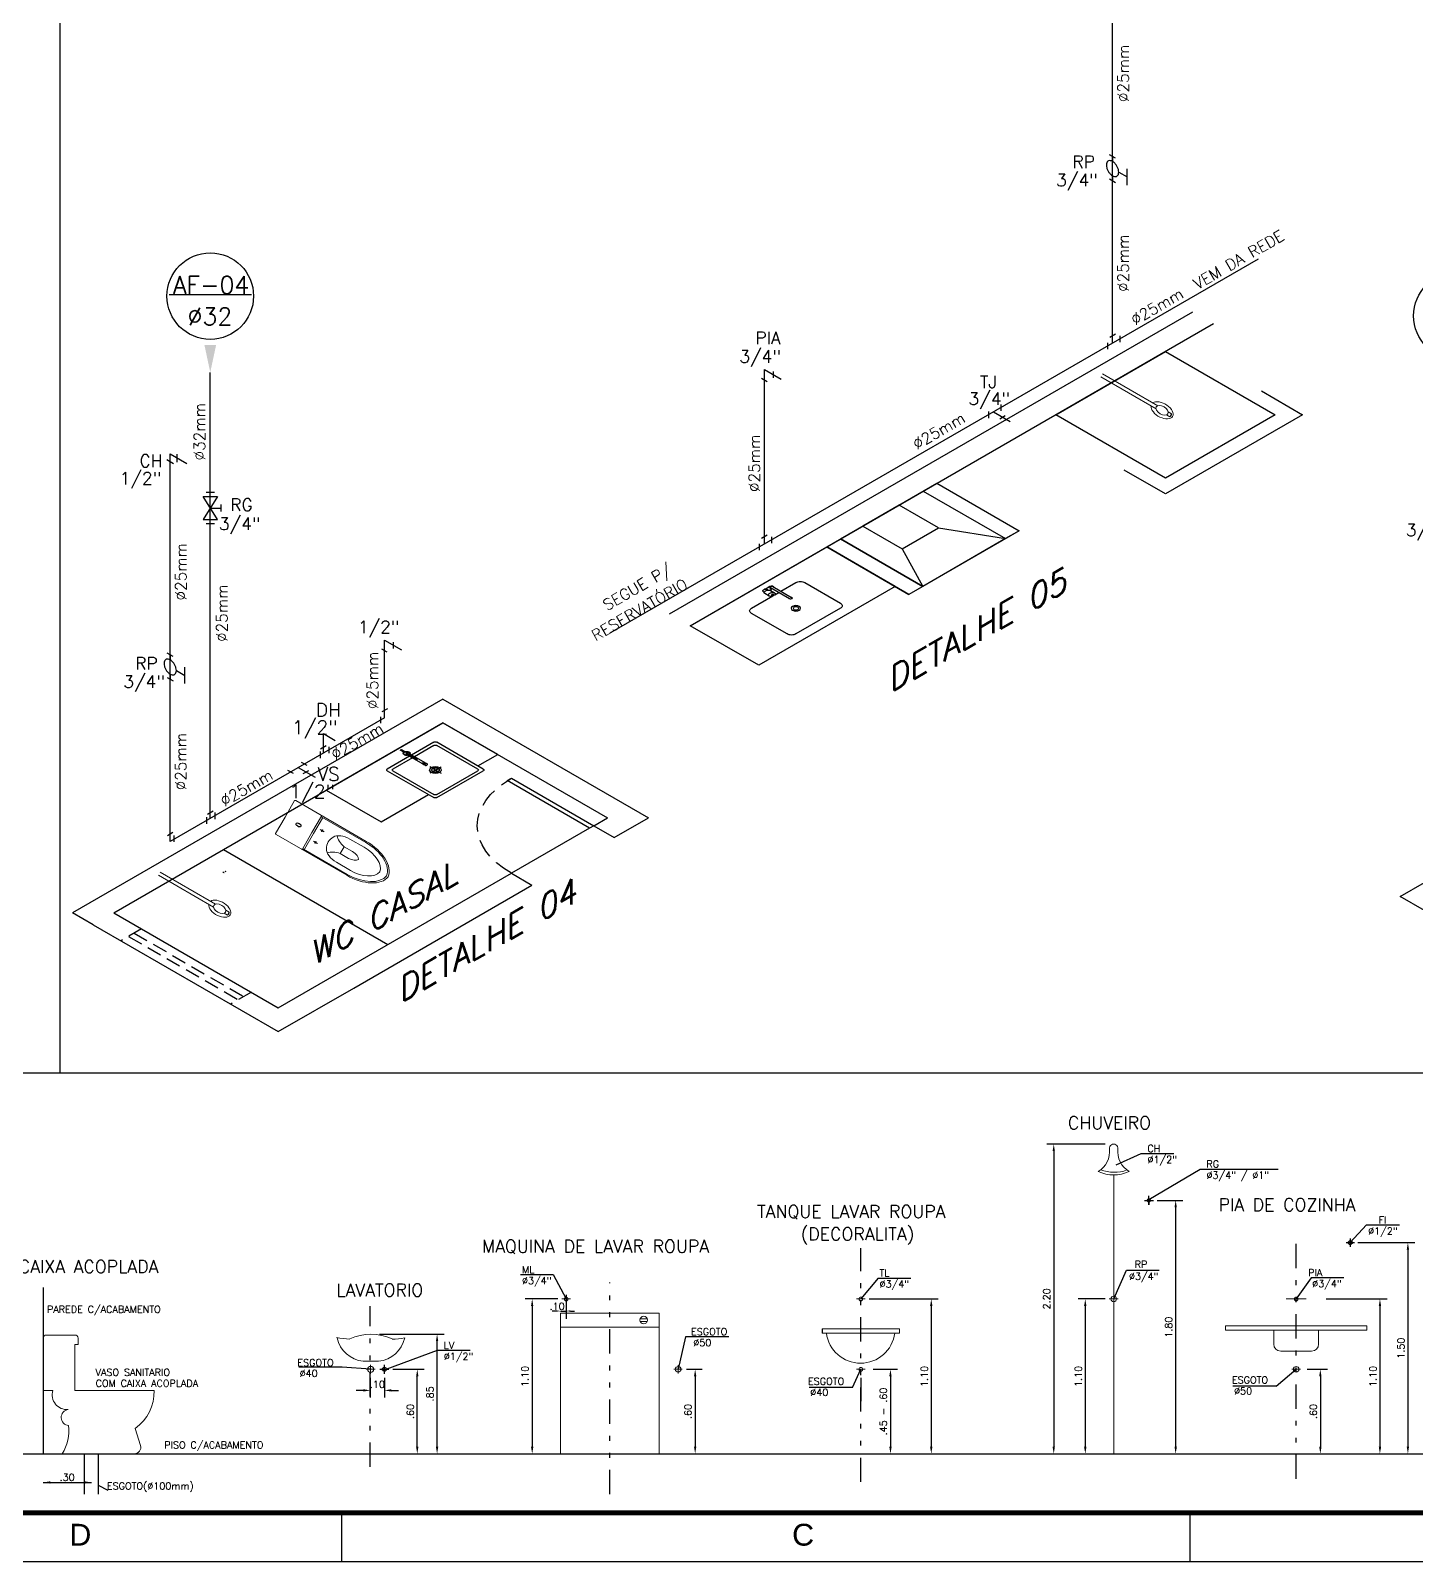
# Model space of a CAD drawing. Header units: millimetres. Extents: x 3923 to 4007, y 744 to 863.
# Drawn here: x 3947.21 to 3975.78, y 743.99 to 775.57 of the extents above; entities that cross this region are included whole.
import ezdxf
from ezdxf.enums import TextEntityAlignment as Align

# ---------------------------------------------------------------- set-up
doc = ezdxf.new("R2010")
doc.units = ezdxf.units.MM
for name, pattern in [('DASHED', [0.75, 0.5, -0.25]), ('DIVIDE', [1.25, 0.5, -0.25, 0, -0.25, 0, -0.25]), ('HIDDEN2', [0.1875, 0.125, -0.0625])]:
    doc.linetypes.add(name, pattern=pattern)
for name, color, linetype in [('-HIDRO', 8, 'Continuous'), ('A-PEN-R', 1, 'Continuous'), ('A-PEN-Y', 2, 'Continuous'), ('AF', 5, 'Continuous'), ('CERC02', 3, 'Continuous'), ('CONEXAO_AG_FRIA', 2, 'Continuous'), ('CONEXÃO_HIDRÁULICA', 2, 'Continuous'), ('Diametro', 2, 'Continuous'), ('HIDRO 01', 4, 'Continuous'), ('LAYER8', 9, 'Continuous'), ('MOB', 251, 'Continuous'), ("PRANCHA - PROJETU'S", 7, 'Continuous'), ('Prumadas_L', 1, 'Continuous'), ('Prumadas_Q', 3, 'Continuous'), ('Prumadas_T', 2, 'Continuous'), ('TEXT', 2, 'Continuous'), ('TUBELPAREDE', 2, 'Continuous')]:
    doc.layers.add(name, color=color, linetype=linetype)
doc.layers.add('BLOCOS HIDRAULICA', color=4, linetype='Continuous', lineweight=9)
doc.layers.add('E-Lay-9', color=9, linetype='Continuous', lineweight=9)
doc.styles.add('ARIAL', font='arial.ttf', dxfattribs={"height": 2})
doc.styles.add('ROMANS', font='romans__.ttf', dxfattribs={"height": 0.1})

# ---------------------------------------------------------------- blocks, each defined once
blk = doc.blocks.new('ADFSGASDFG')
at = {"layer": "PRANCHA - PROJETU'S", "color": 1}
for p, q in [((307.178, 48.946), (307.178, 47.946)), ((307.178, 48.946), (307.178, 47.946)), ((276.578, 47.946), (360.678, 47.946))]:
    blk.add_line(p, q, dxfattribs=at)
at = {"layer": "PRANCHA - PROJETU'S", "color": 4, "const_width": 0.1}
blk.add_lwpolyline([(279.078, 106.346), (359.678, 106.346), (359.678, 48.946), (279.078, 48.946)], close=True, dxfattribs=at)
at = {"layer": "PRANCHA - PROJETU'S", "color": 50, "linetype": 'Continuous', "style": 'ARIAL'}
for s, p in [('D', (301.788, 48.496)), ('C', (316.698, 48.496)), ('C', (316.698, 48.496))]:
    blk.add_text(s, height=0.45, dxfattribs=at).set_placement(p, align=Align.MIDDLE)
blk = doc.blocks.new('vaso-s')
at = {"color": 8}
for start, end in [(0, 180), (180, 0)]:
    blk.add_arc((0.08, 0), 0.0143, start, end, dxfattribs=at)
at = {"layer": 'E-Lay-9', "color": 8}
for p, q in [((0, 0.17), (0, 0)), ((0.4256, 0.175), (0.005, 0.175)), ((0.16, 0.17), (0.16, 0.17)), ((0.16, 0.17), (0.16, 0)), ((0.4256, 0.165), (0.165, 0.165)), ((0.17, 0), (0.17, 0.16)), ((0.4306, 0.12), (0.3459, 0.12)), ((0.2134, 0.06), (0.1891, 0.06)), ((0.2013, 0.0479), (0.2013, 0.0722)), ((0.3406, 0.035), (0.3406, 0)), ((0.3906, 0.035), (0.3406, 0.035)), ((0, -0.17), (0, 0)), ((0.16, -0.17), (0.16, 0)), ((0.17, 0), (0.17, -0.1601)), ((0.2134, -0.06), (0.1891, -0.06)), ((0.2013, -0.0479), (0.2013, -0.0722)), ((0.3406, -0.035), (0.3406, 0)), ((0.3906, -0.035), (0.3406, -0.035)), ((0.4306, -0.12), (0.3459, -0.12)), ((0.4256, -0.175), (0.005, -0.175)), ((0.16, -0.17), (0.16, -0.17)), ((0.4256, -0.165), (0.165, -0.165))]:
    blk.add_line(p, q, dxfattribs=at)
for centre in [(0.2013, 0.06), (0.2013, -0.06)]:
    blk.add_circle(centre, 0.005, dxfattribs=at)
for centre, radius, start, end in [((0.005, 0.17), 0.005, 90, 180), ((0.155, 0.17), 0.005, 0, 90), ((0.165, 0.17), 0.00495, 180, 270), ((0.165, 0.16), 0.00495, 0, 90), ((0.4256, -0.015), 0.19, 4.52806, 90), ((0.4256, -0.015), 0.18, 4.78019, 90), ((0.3459, 0.0375), 0.0825, 90, 163.03545), ((0.3754, 0.1358), 0.1066, 206.93947, 250.96472), ((0.4306, -0.015), 0.135, 6.37937, 90), ((0.518, -0.015), 0.2624, 163.03545, 176.7233), ((0.3906, -0.015), 0.05, 17.4576, 90), ((0.518, 0.015), 0.2624, 183.2767, 196.96455), ((0.3459, -0.0375), 0.0825, 196.96455, 270), ((0.3754, -0.1358), 0.1066, 109.03528, 153.06053), ((0.3906, 0.015), 0.05, 270, 342.5424), ((0.4256, 0.015), 0.19, 270, 355.47194), ((0.4256, 0.015), 0.18, 270, 355.21981), ((0.4306, 0.015), 0.135, 270, 353.62063), ((0.005, -0.17), 0.005, 180, 270), ((0.155, -0.17), 0.005, 270, 0), ((0.165, -0.17), 0.00495, 90, 180), ((0.165, -0.1601), 0.00495, 270, 0)]:
    blk.add_arc(centre, radius, start, end, dxfattribs=at)
blk = doc.blocks.new('Chuveiro')
at = {"layer": 'E-Lay-9', "color": 8}
for p, q in [((-0.0311, 0.0156), (-0.3604, 0.0156)), ((0.0509, 0.0156), (0.0311, 0.0156)), ((0.0509, 0.0156), (0.0509, -0.0156)), ((-0.0311, -0.0156), (-0.3604, -0.0156)), ((0.0509, -0.0156), (0.0311, -0.0156))]:
    blk.add_line(p, q, dxfattribs=at)
blk.add_circle((0, 0), 0.0348, dxfattribs=at)
for centre, radius, start, end in [((0, 0), 0.0624, 194.4775, 165.5225), ((0.0093, 0), 0.0444, 339.42663, 20.57337)]:
    blk.add_arc(centre, radius, start, end, dxfattribs=at)
blk = doc.blocks.new('iso_wc01')
at = {"layer": '-HIDRO', "ltscale": 0.5}
for p, q in [((-0.379, 1.4891), (-1.4396, 0.4285)), ((-0.379, 1.4891), (1.5302, -0.4201)), ((-0.379, 1.277), (-1.2275, 0.4285)), ((1.3181, -0.4201), (-0.379, 1.277)), ((-1.2629, 0.2517), (-1.4396, 0.4285)), ((-1.1568, 0.3578), (-1.2275, 0.4285)), ((-1.1568, 0.3578), (-1.2629, 0.2517)), ((0.7524, 0.1456), (-0.0961, -0.7029)), ((-0.7325, -0.0665), (-0.8386, -0.1726)), ((0.4695, -1.2686), (-0.7325, -0.0665)), ((0.0806, -1.0918), (-0.8386, -0.1726)), ((1.3181, -0.4201), (0.4695, -1.2686)), ((1.4241, -0.5261), (1.5302, -0.4201)), ((1.4241, -0.5261), (0.4695, -1.4807)), ((0.4695, -1.4807), (0.0806, -1.0918))]:
    blk.add_line(p, q, dxfattribs=at)
at = {"layer": '-HIDRO'}
for p, q in [((-0.1827, 1.0193), (-0.165, 1.037)), ((-0.177, 1.0137), (-0.1593, 1.0314)), ((-0.165, 1.037), (-0.1593, 1.0314)), ((-0.288, 0.9189), (-0.2067, 1.0001)), ((-0.2775, 0.9084), (-0.1963, 0.9896)), ((-0.1944, 1.0076), (-0.2481, 0.9539)), ((-0.2481, 0.9539), (-0.2425, 0.9482)), ((-0.1887, 1.002), (-0.2425, 0.9482)), ((-0.3408, 0.8556), (-0.3697, 0.8846)), ((-0.3408, 0.8556), (-0.3118, 0.8846)), ((-0.3002, 0.9066), (-0.2939, 0.913)), ((-0.2924, 0.9157), (-0.2943, 0.9139)), ((-0.2898, 0.917), (-0.292, 0.9148)), ((-0.2884, 0.9198), (-0.2902, 0.9179)), ((-0.2897, 0.8962), (-0.2834, 0.9025)), ((-0.2807, 0.9039), (-0.2825, 0.9021)), ((-0.2794, 0.9065), (-0.2815, 0.9044)), ((-0.2766, 0.908), (-0.2785, 0.9061)), ((-0.3408, 0.8556), (-0.3697, 0.8266)), ((-0.3408, 0.8556), (-0.3118, 0.8266))]:
    blk.add_line(p, q, dxfattribs=at)
at = {"layer": '-HIDRO', "ltscale": 0.05}
blk.add_line((-1.1356, 0.3366), (-0.7325, -0.0665), dxfattribs=at)
at = {"layer": '-HIDRO', "linetype": 'DASHED', "ltscale": 0.2}
for p, q in [((1.2133, -0.6026), (0.6476, -1.1683)), ((1.2416, -0.6309), (0.6759, -1.1966)), ((1.1744, -0.5637), (1.2805, -0.6698)), ((0.6087, -1.1294), (0.7148, -1.2355))]:
    blk.add_line(p, q, dxfattribs=at)
at = {"layer": '-HIDRO'}
blk.add_lwpolyline([(-0.5593, 0.8916), (-0.6618, 0.9942), (-0.379, 1.277), (0.2221, 0.676), (-0.0608, 0.3931), (-0.3047, 0.6371)], dxfattribs=at)
for points in [[(-0.2076, 0.9783), (-0.0926, 0.8633, -0.414214), (-0.0926, 0.8492), (-0.333, 0.6088, -0.414214), (-0.3472, 0.6088), (-0.5876, 0.8492, -0.414214), (-0.5876, 0.8633), (-0.3472, 1.1038, -0.414214), (-0.333, 1.1038), (-0.218, 0.9888)], [(-0.2217, 0.9642), (-0.1209, 0.8633, -0.414214), (-0.1209, 0.8492), (-0.333, 0.6371, -0.414214), (-0.3472, 0.6371), (-0.5593, 0.8492, -0.414214), (-0.5593, 0.8633), (-0.3472, 1.0755, -0.414214), (-0.333, 1.0755), (-0.2322, 0.9746)]]:
    blk.add_lwpolyline(points, format="xyb", dxfattribs=at)
at = {"layer": '-HIDRO', "ltscale": 0.05}
blk.add_lwpolyline([(-1.1568, 0.3578), (-1.1356, 0.3366), (-0.7113, 0.7608), (-0.7325, 0.782)], close=True, dxfattribs=at)
at = {"layer": '-HIDRO'}
for centre, radius, start, end in [((-0.1923, 1.0041), 0.018, 57.83959, 200.74422), ((-0.1923, 1.0041), 0.015, 240.46601, 209.53399), ((-0.1923, 1.0041), 0.018, 249.25578, 32.16041), ((-0.1945, 1.0018), 0.00582, 1.53885, 88.46115), ((-0.3408, 0.8556), 0.03, 45, 225), ((-0.3408, 0.8556), 0.03, 225, 45), ((-0.3408, 0.8556), 0.02, 45, 225), ((-0.3408, 0.8556), 0.02, 225, 45)]:
    blk.add_arc(centre, radius, start, end, dxfattribs=at)
at = {"layer": '-HIDRO', "linetype": 'HIDDEN2'}
blk.add_arc((-1.1568, 0.3578), 0.6, 315, 45, dxfattribs=at)
at = {"layer": '-HIDRO', "extrusion": (0, 0, -1)}
for centre in [(-0.295, 0.9014), (-0.2736, 0.9228)]:
    blk.add_ellipse(centre, major_axis=(-0.00523, 0.00523), ratio=0.331547, start_param=3.141593, end_param=6.283185, dxfattribs=at)
at = {"layer": '-HIDRO'}
for centre, start_param, end_param in [((-0.2884, 0.908), 3.141593, 6.283185), ((-0.2865, 0.9098), 2.66571, 6.759068), ((-0.2844, 0.912), 3.141593, 6.283185), ((-0.2825, 0.9139), 2.66571, 6.759068)]:
    blk.add_ellipse(centre, major_axis=(0.00588, -0.00588), ratio=0.08357, start_param=start_param, end_param=end_param, dxfattribs=at)
at = {"layer": 'HIDRO 01', "color": 4}
for p, q in [((0.7535, -0.057), (0.7509, -0.0596)), ((0.7561, -0.0544), (0.7535, -0.057))]:
    blk.add_line(p, q, dxfattribs=at)
at = {"layer": 'HIDRO 01', "color": 4, "extrusion": (0, 0, -1)}
for centre, radius, start, end in [((-0.7418, -0.0455), 0.00495, 225.02599, 314.97398), ((-0.75, -0.0587), 0.00124, 225, 314.99997)]:
    blk.add_arc(centre, radius, start, end, dxfattribs=at)
at = {"layer": 'HIDRO 01', "color": 4}
blk.add_arc((0.7552, -0.0535), 0.00124, 315, 45.00105, dxfattribs=at)
at = {"layer": '-HIDRO', "rotation": 225}
blk.add_blockref('vaso-s', (0.4349, 0.4349), dxfattribs=at)
at = {"layer": '-HIDRO', "xscale": -1, "rotation": 45}
blk.add_blockref('Chuveiro', (0.7717, -0.3834), dxfattribs=at)
blk = doc.blocks.new('*U883', base_point=(2541.5, 283.9))
for p, q in [((2535.4, 277.1), (2535.4, 283.8)), ((2538.6, 275.6), (2544.4, 278.9))]:
    blk.add_line(p, q)
blk = doc.blocks.new('ADH_CXI_RG_A')
for p, q in [((0.0195, 0.0667), (-0.0195, 0.0892)), ((0, 0.078), (0, 0.046)), ((-0.0195, -0.0667), (0.0195, -0.0892)), ((0, -0.046), (0, -0.078)), ((0.0398, -0.023), (0.0937, -0.0541)), ((0.0937, -0.1066), (0.0937, -0.0016))]:
    blk.add_line(p, q)
blk.add_lwpolyline([(0.0398, -0.023, 0.064782), (0.0374, -0.0059, 0.052885), (0.0305, 0.0119, 0.05077), (0.0199, 0.0283, 0.057376), (0.0069, 0.0413, 0.075912), (-0.0069, 0.0493, 0.111921), (-0.0199, 0.0513, 0.1493), (-0.0305, 0.0472, 0.133827), (-0.0374, 0.0373, 0.091621), (-0.0398, 0.023, 0.064782), (-0.0374, 0.0059, 0.052885), (-0.0305, -0.0119, 0.05077), (-0.0199, -0.0283, 0.057376), (-0.0069, -0.0413, 0.075912), (0.0069, -0.0493, 0.111921), (0.0199, -0.0513, 0.1493), (0.0305, -0.0472, 0.133827), (0.0374, -0.0373, 0.091621), (0.0398, -0.023)], format="xyb", close=True)
blk = doc.blocks.new('*U882', base_point=(2541.5, 289.3))
for p, q in [((2535.8, 298.7), (2547.3, 280)), ((2535.8, 280), (2547.3, 298.7)), ((2547.3, 298.7), (2535.8, 298.7)), ((2538.2, 302), (2544.9, 302)), ((2541.5, 289.3), (2532.6, 289.3)), ((2547.3, 280), (2535.8, 280)), ((2538.2, 276.7), (2544.9, 276.7))]:
    blk.add_line(p, q)
at = {"linetype": 'Continuous'}
blk.add_line((2532.6, 286.6), (2532.6, 292.1), dxfattribs=at)
blk = doc.blocks.new('iso_deck')
at = {"layer": '-HIDRO', "linetype": 'Continuous'}
for p, q in [((0.8953, -0.3296), (0.471, -0.7539, 1.0196)), ((0.966, -0.4003), (0.5418, -0.8246, 1.0196)), ((0.471, -0.7539, -14.7285), (0.5418, -0.8246, -15.0053)), ((0.8879, -0.7274, -15.484), (0.5418, -0.8246, 1.0196)), ((0.5418, -0.8246, 1.0196), (0.9689, -1.2517, 1.0196)), ((1.3932, -0.8275), (0.9689, -1.2517, 1.0196)), ((1.0751, -0.9146, -15.484), (0.9689, -1.2517, 1.0196)), ((1.4639, -0.8982), (1.0396, -1.3224, 1.0196)), ((0.9689, -1.2517, -16.9427), (1.0396, -1.3224, 1.0196))]:
    blk.add_line(p, q, dxfattribs=at)
at = {"layer": '-HIDRO'}
for p, q in [((1.1102, -1.2518), (1.4639, -0.8982, 17.2195)), ((1.7452, -1.2725), (1.7572, -1.2845))]:
    blk.add_line(p, q, dxfattribs=at)
at = {"layer": '-HIDRO', "ltscale": 0.5}
blk.add_lwpolyline([(0.2828, 0.2828), (-0.2828, 0.8485), (-0.8485, 0.2828), (-0.2828, -0.2828)], close=True, dxfattribs=at)
blk.add_lwpolyline([(-0.7778, 0.495), (-0.9899, 0.2828), (-0.2828, -0.4243), (-0.0707, -0.2121)], dxfattribs=at)
at = {"layer": '-HIDRO', "elevation": 1.0196}
for points in [[(0.471, -0.7539), (1.0396, -1.3224), (1.4639, -0.8982), (0.8953, -0.3296)], [(0.5418, -0.8246), (0.9689, -1.2517), (1.3932, -0.8275), (0.966, -0.4003)]]:
    blk.add_lwpolyline(points, close=True, dxfattribs=at)
at = {"layer": '-HIDRO', "linetype": 'Continuous', "elevation": -15.484}
blk.add_lwpolyline([(1.0905, -0.5248), (1.2777, -0.712), (1.0751, -0.9146), (0.8879, -0.7274)], close=True, dxfattribs=at)
at = {"layer": '-HIDRO'}
blk.add_lwpolyline([(1.1102, -1.2518), (1.8145, -1.956), (2.1681, -1.6024), (1.4639, -0.8982)], dxfattribs=at)
for points in [[(1.6999, -1.2949), (1.6226, -1.2176, 0.414214), (1.5768, -1.2176), (1.3935, -1.4009, 0.414214), (1.3935, -1.4467), (1.6226, -1.6758, 0.414214), (1.6684, -1.6758), (1.8517, -1.4925, 0.414214), (1.8517, -1.4467), (1.7414, -1.3364)], [(1.7856, -1.3037), (1.7896, -1.2997, 0.546464), (1.7845, -1.2764, -0.10784), (1.7816, -1.2745), (1.7567, -1.2496)], [(1.7314, -1.3264), (1.7114, -1.3064, 0.414214)], [(1.7611, -1.3368), (1.7827, -1.3153, 0.133256), (1.7853, -1.3106, 0.106756), (1.7856, -1.3039, 0.082828), (1.7833, -1.2973, 0.071352), (1.7785, -1.2908, 0.071352), (1.772, -1.286, 0.082828), (1.7654, -1.2837, 0.106756), (1.7587, -1.2839, 0.133256), (1.754, -1.2866), (1.7325, -1.3082)], [(1.7845, -1.2764, 0.293273), (1.7696, -1.2797), (1.7655, -1.2837)]]:
    blk.add_lwpolyline(points, format="xyb", dxfattribs=at)
for points in [[(1.7423, -1.2525), (1.645, -1.3498, 1), (1.6564, -1.3613), (1.7538, -1.2639, 1)], [(1.7325, -1.3082, 0.133256), (1.7298, -1.3128, 0.106756), (1.7295, -1.3195, 0.082828), (1.7318, -1.3261, 0.071352), (1.7367, -1.3326, 0.071352), (1.7432, -1.3375, 0.082828), (1.7498, -1.3398, 0.106756), (1.7564, -1.3395, 0.133256), (1.7611, -1.3368, 0.133256), (1.7638, -1.3321, 0.106756), (1.7641, -1.3254, 0.082828), (1.7618, -1.3188, 0.071352), (1.7569, -1.3123, 0.071352), (1.7504, -1.3075, 0.082828), (1.7438, -1.3052, 0.106756), (1.7372, -1.3055, 0.133256)], [(1.7468, -1.3311, 0.133256), (1.7476, -1.3297, 0.106756), (1.7477, -1.3277, 0.082828), (1.747, -1.3257, 0.071352), (1.7455, -1.3237, 0.071352), (1.7436, -1.3223, 0.082828), (1.7416, -1.3216, 0.106756), (1.7396, -1.3217, 0.133256), (1.7382, -1.3225, 0.133256), (1.7374, -1.3239, 0.106756), (1.7373, -1.3259, 0.082828), (1.738, -1.3279, 0.071352), (1.7395, -1.3298, 0.071352), (1.7414, -1.3313, 0.082828), (1.7434, -1.332, 0.106756), (1.7454, -1.3319, 0.133256)]]:
    blk.add_lwpolyline(points, format="xyb", close=True, dxfattribs=at)
for radius in [0.0243, 0.0142]:
    blk.add_circle((1.6226, -1.4467), radius, dxfattribs=at)
for centre, radius, start, end in [((1.7481, -1.2582), 0.0122, 266.81031, 183.18969), ((1.7796, -1.2897), 0.0284, 160.37693, 179.41531), ((1.6507, -1.3556), 0.0101, 98.1301, 351.8699)]:
    blk.add_arc(centre, radius, start, end, dxfattribs=at)
for p, q in [((2.2742, -1.4963), (-0.4251, 1.203)), ((2.1681, -1.6024), (-0.5312, 1.0969))]:
    blk.add_line(p, q)
at = {"layer": '-HIDRO', "xscale": -1, "rotation": 44.99999999999984}
blk.add_blockref('Chuveiro', (-0.2659, 0.3219), dxfattribs=at)
blk = doc.blocks.new('CUBA QUADRADA-flat-4-flat-1')
at = {"layer": 'MOB'}
blk.add_lwpolyline([(0, -0.2), (0.4, -0.2), (0.4, 0.2), (0, 0.2)], close=True, dxfattribs=at)
blk.add_lwpolyline([(0.1, -0.0255), (0.1, -0.175), (0.375, -0.175), (0.375, 0.175), (0.1, 0.175), (0.1, 0.0255)], dxfattribs=at)
for points in [[(0.155, -0.02), (0.055, -0.03, -1), (0.055, 0.03), (0.155, 0.02, -1)], [(0.155, -0.01), (0.055, -0.02, -1), (0.055, 0.02), (0.155, 0.01, -1)]]:
    blk.add_lwpolyline(points, format="xyb", close=True, dxfattribs=at)
for radius in [0.02, 0.0125]:
    blk.add_circle((0.2375, 0), radius, dxfattribs=at)
blk = doc.blocks.new('WC REVERSIVEL')
at = {"layer": '-HIDRO', "linetype": 'Continuous'}
for p, q in [((-0.7092, 1.6476), (-1.1335, 1.2234)), ((1.2707, -0.3323), (-0.7092, 1.6476)), ((-1.0274, 1.1173), (-0.7092, 1.4355)), ((1.0586, -0.3323), (-0.7092, 1.4355)), ((-1.0274, 1.1173), (-1.1335, 1.2234)), ((-1.6284, 0.7284), (-1.7696, 0.5867)), ((-1.5224, 0.6223), (-1.6284, 0.7284)), ((-1.6284, 0.4456), (-1.7696, 0.5867)), ((-1.5577, 0.587), (-1.5224, 0.6223)), ((-1.5577, 0.587), (-1.5224, 0.6223)), ((-1.5224, 0.5516), (-1.5577, 0.587)), ((-1.6284, 0.4456), (-1.5224, 0.5516)), ((-1.1335, -0.0494), (-1.0274, 0.0567)), ((-1.1335, -0.0494), (-1.0274, 0.0567)), ((0.21, -1.1808), (-1.0274, 0.0567)), ((0.21, -1.3929), (-1.1335, -0.0494)), ((0.21, -1.1808), (1.0586, -0.3323)), ((0.21, -1.3929), (1.2707, -0.3323))]:
    blk.add_line(p, q, dxfattribs=at)
at = {"layer": '-HIDRO'}
blk.add_line((0.4717, 0.2546), (-0.3769, -0.5939), dxfattribs=at)
at = {"layer": '-HIDRO', "linetype": 'HIDDEN2'}
for p, q in [((0.9171, -0.4737), (1.0232, -0.5797)), ((0.3868, -1.0747), (0.9525, -0.509)), ((0.4222, -1.1101), (0.9878, -0.5444)), ((0.3514, -1.0394), (0.4575, -1.1454))]:
    blk.add_line(p, q, dxfattribs=at)
at = {"layer": '-HIDRO'}
blk.add_lwpolyline([(-0.7907, 0.9513), (-0.9921, 1.1527), (-0.7092, 1.4355), (-0.0253, 0.7516), (-0.3082, 0.4688), (-0.5079, 0.6685)], dxfattribs=at)
for points in [[(-1.5224, 0.5516), (-1.5012, 0.5304), (-1.0062, 1.0254), (-1.0274, 1.0466)], [(-1.5224, 0.6223), (-1.0274, 0.1274), (-1.0062, 0.1486), (-1.5012, 0.6436)], [(0.4717, 0.2546), (0.4933, 0.233), (0.0691, -0.1913), (0.0474, -0.1696)], [(0.1305, -0.0169), (0.1535, -0.0399), (-0.2321, -0.4255), (-0.2551, -0.4026)]]:
    blk.add_lwpolyline(points, close=True, dxfattribs=at)
at = {"layer": '-HIDRO', "linetype": 'HIDDEN2'}
for centre, radius, start in [((-1.5229, 0.6219), 0.7007, 317.5089), ((-1.539, 0.535), 0.7235, 316.85774)]:
    blk.add_arc(centre, radius, start, 45, dxfattribs=at)
at = {"layer": '-HIDRO', "xscale": -1, "rotation": 45}
blk.add_blockref('CUBA QUADRADA-flat-4-flat-1', (-0.4301, 1.0291), dxfattribs=at)
at = {"layer": '-HIDRO', "rotation": 225}
for name, p in [('vaso-s', (0.1447, 0.5534)), ('Chuveiro', (0.5121, -0.2955))]:
    blk.add_blockref(name, p, dxfattribs=at)

msp = doc.modelspace()

# ---------------------------------------------------------------- linework, layer by layer
at = {"linetype": 'ByBlock'}
for p, q in [((3958.058, 749.15), (3957.971, 749.15)), ((3958.145, 749.15), (3958.261, 749.15)), ((3958.348, 749.15), (3958.435, 749.15))]:
    msp.add_line(p, q, dxfattribs=at)
msp.add_line((3958.261, 749.313), (3958.261, 748.988))
for points in [[(3958.058, 749.165), (3958.058, 749.136), (3958.145, 749.15)], [(3958.348, 749.165), (3958.348, 749.136), (3958.261, 749.15)]]:
    msp.add_solid(points, dxfattribs=at)
at = {"layer": 'A-PEN-R'}
for p, q in [((3947.816, 802.711), (3947.816, 754.064)), ((3938.444, 754.064), (3988.629, 754.064))]:
    msp.add_line(p, q, dxfattribs=at)
at = {"layer": 'A-PEN-Y'}
for p, q in [((3969.59, 769.305), (3969.475, 769.238)), ((3969.427, 769.125), (3969.427, 768.992)), ((3969.681, 769.272), (3969.681, 769.139)), ((3967.225, 767.853), (3967.225, 767.72)), ((3966.97, 767.707), (3966.97, 767.573)), ((3962.244, 764.978), (3962.244, 764.844)), ((3962.407, 765.157), (3962.291, 765.091)), ((3962.498, 765.125), (3962.498, 764.991)), ((3954.432, 761.41), (3954.432, 761.277)), ((3954.573, 761.576), (3954.457, 761.51)), ((3953.308, 760.812), (3953.193, 760.745)), ((3953.364, 760.793), (3953.364, 760.66)), ((3952.919, 760.403), (3952.803, 760.469)), ((3953.187, 760.691), (3953.187, 760.557)), ((3952.634, 760.238), (3952.518, 760.305)), ((3952.835, 760.237), (3952.951, 760.304)), ((3950.843, 759.338), (3950.843, 759.204)), ((3950.977, 759.461), (3950.861, 759.394)), ((3951.01, 759.434), (3951.01, 759.301)), ((3950.15, 759.023), (3950.034, 758.956)), ((3950.168, 758.963), (3950.168, 758.83))]:
    msp.add_line(p, q, dxfattribs=at)
at = {"layer": 'AF'}
for p, q in [((3969.532, 769.119), (3969.532, 777.119)), ((3972.534, 770.852), (3959.162, 763.132)), ((3950.919, 759.315), (3950.919, 768.515)), ((3962.349, 764.972), (3962.349, 768.572)), ((3962.349, 768.572), (3962.695, 768.372)), ((3967.076, 767.701), (3967.422, 767.501)), ((3950.092, 758.837), (3950.092, 766.837)), ((3950.092, 766.837), (3950.438, 766.637)), ((3954.515, 761.391), (3954.515, 762.991)), ((3954.515, 762.991), (3954.861, 762.791)), ((3954.515, 761.391), (3950.092, 758.837)), ((3953.253, 760.663), (3953.253, 761.063)), ((3953.253, 761.063), (3953.496, 760.923)), ((3952.734, 760.363), (3953.08, 760.163)), ((3950.092, 758.837), (3950.092, 759.991))]:
    msp.add_line(p, q, dxfattribs=at)
at = {"layer": 'BLOCOS HIDRAULICA'}
for p, q in [((3969.556, 749.458), (3969.556, 751.959)), ((3958.174, 749.4), (3958.348, 749.4)), ((3964.251, 749.4), (3964.426, 749.4)), ((3969.463, 749.4), (3969.649, 749.4)), ((3969.556, 749.307), (3969.556, 749.492)), ((3973.117, 749.4), (3973.526, 749.4)), ((3973.233, 749.4), (3973.407, 749.4)), ((3958.145, 749.109), (3958.145, 746.205)), ((3958.145, 749.109), (3960.178, 749.109)), ((3960.178, 749.109), (3960.178, 746.205)), ((3969.556, 746.205), (3969.556, 749.341)), ((3958.145, 748.819), (3960.178, 748.819)), ((3959.788, 748.993), (3959.932, 748.993)), ((3959.788, 748.935), (3959.932, 748.935)), ((3965.137, 748.784), (3963.54, 748.784)), ((3965.137, 748.784), (3965.137, 748.697)), ((3974.781, 748.846), (3971.859, 748.846)), ((3971.859, 748.759), (3971.859, 748.846)), ((3974.781, 748.759), (3974.781, 748.846)), ((3947.54, 748.656), (3948.128, 748.656)), ((3948.193, 748.46), (3948.128, 748.46)), ((3948.128, 748.46), (3948.128, 747.512)), ((3948.193, 748.59), (3948.193, 748.46)), ((3963.54, 748.697), (3965.137, 748.697)), ((3971.859, 748.759), (3974.781, 748.759)), ((3972.856, 748.759), (3972.856, 748.469)), ((3973.784, 748.759), (3973.784, 748.469)), ((3973.001, 748.324), (3973.639, 748.324)), ((3954.135, 747.948), (3954.32, 747.948)), ((3960.483, 747.948), (3960.657, 747.948)), ((3960.57, 748.035), (3960.57, 747.861)), ((3964.251, 747.948), (3964.426, 747.948)), ((3973.233, 747.948), (3973.407, 747.948)), ((3947.67, 747.512), (3947.474, 747.512)), ((3948.128, 747.512), (3949.761, 747.512)), ((3949.369, 746.728), (3949.479, 746.375)), ((3949.355, 746.205), (3947.866, 746.205))]:
    msp.add_line(p, q, dxfattribs=at)
at = {"layer": 'BLOCOS HIDRAULICA', "color": 8}
msp.add_line((3947.474, 747.512), (3947.474, 748.59), dxfattribs=at)
at = {"layer": 'BLOCOS HIDRAULICA', "linetype": 'DIVIDE'}
msp.add_line((3954.227, 747.855), (3954.227, 748.04), dxfattribs=at)
at = {"layer": 'BLOCOS HIDRAULICA'}
for points in [[(3969.237, 752.031, 0.299855), (3969.468, 752.495, -1.127154), (3969.644, 752.495, 0.299855), (3969.875, 752.031, -0.225434), (3969.237, 752.031)], [(3969.83, 752.061, -0.188676), (3969.288, 752.066)]]:
    msp.add_lwpolyline(points, format="xyb", dxfattribs=at)
for centre, radius in [((3958.261, 749.4), 0.0388), ((3964.338, 749.4), 0.0388), ((3969.556, 749.4), 0.0583), ((3973.32, 749.4), 0.0388), ((3959.86, 748.964), 0.0777), ((3954.227, 747.948), 0.0607), ((3960.57, 747.948), 0.0583), ((3964.338, 747.948), 0.0388), ((3973.32, 747.948), 0.0583)]:
    msp.add_circle(centre, radius, dxfattribs=at)
for centre, radius, start, end in [((3947.54, 748.59), 0.0653, 90, 180), ((3948.128, 748.59), 0.0653, 0, 90), ((3953.887, 750.622), 2.051, 259.8389, 267.4965), ((3954.131, 748.722), 0.609, 192.0404, 264.6167), ((3954.233, 747.678), 0.996, 64.0686, 115.9314), ((3954.334, 748.722), 0.609, 275.3833, 347.9596), ((3954.728, 749.434), 0.863, 266.0429, 283.4487), ((3964.334, 748.785), 0.711, 187.145, 352.855), ((3973.001, 748.469), 0.145, 180, 270), ((3973.639, 748.469), 0.145, 270, 0), ((3954.232, 737.548), 10.569, 89.1423, 90.8577), ((3947.961, 747.422), 0.304, 162.8316, 275.0708), ((3948.844, 747.481), 0.918, 304.9042, 1.9657), ((3948.01, 746.954), 0.166, 97.4898, 265.6395), ((3947.102, 746.683), 0.901, 328.009, 6.7373), ((3949.355, 746.336), 0.131, 270, 17.354)]:
    msp.add_arc(centre, radius, start, end, dxfattribs=at)
at = {"layer": 'CONEXÃO_HIDRÁULICA'}
for p, q in [((3962.405, 768.323), (3962.293, 768.388)), ((3962.537, 768.4), (3962.537, 768.53)), ((3967.208, 767.56), (3967.319, 767.627)), ((3954.571, 762.743), (3954.459, 762.807)), ((3954.702, 762.819), (3954.702, 762.949))]:
    msp.add_line(p, q, dxfattribs=at)
at = {"layer": 'LAYER8', "linetype": 'ByBlock'}
for p, q in [((3969.382, 752.594), (3968.174, 752.594)), ((3968.319, 752.449), (3968.319, 746.351)), ((3970.455, 751.433), (3970.98, 751.433)), ((3970.834, 751.287), (3970.834, 746.351)), ((3974.589, 750.561), (3975.77, 750.561)), ((3975.625, 750.416), (3975.625, 746.351)), ((3958.087, 749.4), (3957.414, 749.4)), ((3964.513, 749.4), (3965.938, 749.4)), ((3969.382, 749.4), (3968.824, 749.4)), ((3973.937, 749.4), (3975.194, 749.4)), ((3957.56, 749.255), (3957.56, 746.351)), ((3965.793, 749.255), (3965.793, 746.351)), ((3968.97, 749.255), (3968.97, 746.351)), ((3975.048, 749.255), (3975.048, 746.351)), ((3954.408, 748.674), (3955.743, 748.674)), ((3955.598, 746.351), (3955.598, 748.529)), ((3954.686, 747.948), (3955.334, 747.948)), ((3960.745, 747.948), (3961.067, 747.948)), ((3964.593, 747.948), (3965.096, 747.948)), ((3973.548, 747.948), (3973.964, 747.948)), ((3954.076, 747.513), (3953.931, 747.513)), ((3954.221, 747.773), (3954.221, 747.368)), ((3954.511, 747.773), (3954.511, 747.368)), ((3954.657, 747.513), (3954.802, 747.513)), ((3955.189, 746.351), (3955.189, 747.803)), ((3960.922, 747.803), (3960.922, 746.351)), ((3964.338, 747.773), (3964.338, 747.292)), ((3964.951, 747.803), (3964.951, 746.351)), ((3973.819, 747.803), (3973.819, 746.351)), ((3947.474, 745.614), (3948.471, 745.614))]:
    msp.add_line(p, q, dxfattribs=at)
at = {"layer": 'LAYER8'}
for p, q in [((3969.608, 752.169), (3970.125, 752.403)), ((3970.125, 752.403), (3970.799, 752.403)), ((3970.281, 751.454), (3971.342, 752.08)), ((3971.342, 752.08), (3972.952, 752.08)), ((3970.189, 751.433), (3970.374, 751.433)), ((3970.281, 751.34), (3970.281, 751.525)), ((3970.281, 751.433), (3970.281, 751.34)), ((3974.774, 750.926), (3974.437, 750.561)), ((3974.774, 750.926), (3975.449, 750.926)), ((3974.349, 750.561), (3974.524, 750.561)), ((3974.349, 750.561), (3974.524, 750.561)), ((3974.437, 750.648), (3974.437, 750.474)), ((3957.321, 749.901), (3957.995, 749.901)), ((3957.995, 749.901), (3958.261, 749.4)), ((3964.697, 749.829), (3964.338, 749.4)), ((3964.697, 749.829), (3965.371, 749.829)), ((3969.556, 749.4), (3969.819, 749.996)), ((3969.819, 749.996), (3970.493, 749.996)), ((3973.628, 749.837), (3973.321, 749.4)), ((3974.302, 749.837), (3973.628, 749.837)), ((3958.261, 749.487), (3958.261, 749.313)), ((3963.54, 748.784), (3963.54, 748.697)), ((3960.724, 748.615), (3960.57, 747.948)), ((3961.619, 748.615), (3960.724, 748.615)), ((3954.55, 747.948), (3955.609, 748.343)), ((3955.609, 748.343), (3956.283, 748.343)), ((3953.639, 747.995), (3952.745, 747.995)), ((3954.227, 747.948), (3953.639, 747.995)), ((3954.419, 747.948), (3954.604, 747.948)), ((3964.166, 747.576), (3964.338, 747.948)), ((3972.909, 747.602), (3973.32, 747.948)), ((3964.166, 747.576), (3963.271, 747.576)), ((3972.909, 747.602), (3972.014, 747.602)), ((3948.814, 745.449), (3948.616, 745.552))]:
    msp.add_line(p, q, dxfattribs=at)
at = {"layer": 'LAYER8', "linetype": 'DIVIDE'}
for p, q in [((3973.32, 745.686), (3973.32, 750.671)), ((3964.338, 745.625), (3964.338, 750.45)), ((3959.161, 745.374), (3959.161, 749.739)), ((3954.221, 745.935), (3954.221, 749.251)), ((3954.511, 747.855), (3954.511, 748.04))]:
    msp.add_line(p, q, dxfattribs=at)
at = {"layer": 'LAYER8', "linetype": 'Continuous'}
for p, q in [((3948.325, 745.374), (3948.325, 746.205)), ((3948.616, 745.374), (3948.616, 746.205))]:
    msp.add_line(p, q, dxfattribs=at)
at = {"layer": 'LAYER8', "const_width": 0.0436}
msp.add_lwpolyline([(3970.259, 751.433, 1), (3970.303, 751.433, 1)], format="xyb", close=True, dxfattribs=at)
at = {"layer": 'LAYER8', "color": 2}
msp.add_lwpolyline([(3950.748, 746.205), (3951.794, 746.205), (3956.943, 746.205), (3962.284, 746.205), (3966.72, 746.205), (3971.774, 746.205), (3976.511, 746.205)], dxfattribs=at)
at = {"layer": 'LAYER8'}
for centre in [(3974.437, 750.561), (3954.511, 747.948)]:
    msp.add_circle(centre, 0.0388, dxfattribs=at)
at = {"layer": 'LAYER8', "linetype": 'ByBlock'}
for points in [[(3968.295, 752.449), (3968.343, 752.449), (3968.319, 752.594)], [(3970.81, 751.287), (3970.859, 751.287), (3970.834, 751.433)], [(3975.601, 750.416), (3975.649, 750.416), (3975.625, 750.561)], [(3957.535, 749.255), (3957.584, 749.255), (3957.56, 749.4)], [(3965.768, 749.255), (3965.817, 749.255), (3965.793, 749.4)], [(3968.945, 749.255), (3968.994, 749.255), (3968.97, 749.4)], [(3975.024, 749.255), (3975.073, 749.255), (3975.048, 749.4)], [(3955.574, 748.529), (3955.622, 748.529), (3955.598, 748.674)], [(3955.165, 747.803), (3955.213, 747.803), (3955.189, 747.948)], [(3960.898, 747.803), (3960.946, 747.803), (3960.922, 747.948)], [(3964.926, 747.803), (3964.975, 747.803), (3964.951, 747.948)], [(3973.795, 747.803), (3973.843, 747.803), (3973.819, 747.948)], [(3954.076, 747.538), (3954.076, 747.489), (3954.221, 747.513)], [(3954.657, 747.538), (3954.657, 747.489), (3954.511, 747.513)], [(3955.165, 746.351), (3955.213, 746.351), (3955.189, 746.205)], [(3955.574, 746.351), (3955.622, 746.351), (3955.598, 746.205)], [(3957.535, 746.351), (3957.584, 746.351), (3957.56, 746.205)], [(3960.898, 746.351), (3960.946, 746.351), (3960.922, 746.205)], [(3964.926, 746.351), (3964.975, 746.351), (3964.951, 746.205)], [(3965.768, 746.351), (3965.817, 746.351), (3965.793, 746.205)], [(3968.295, 746.351), (3968.343, 746.351), (3968.319, 746.205)], [(3968.945, 746.351), (3968.994, 746.351), (3968.97, 746.205)], [(3970.81, 746.351), (3970.859, 746.351), (3970.834, 746.205)], [(3973.795, 746.351), (3973.843, 746.351), (3973.819, 746.205)], [(3975.024, 746.351), (3975.073, 746.351), (3975.048, 746.205)], [(3975.601, 746.351), (3975.649, 746.351), (3975.625, 746.205)], [(3947.619, 745.638), (3947.619, 745.59), (3947.474, 745.614)], [(3948.325, 745.638), (3948.325, 745.59), (3948.471, 745.614)]]:
    msp.add_solid(points, dxfattribs=at)
at = {"layer": "PRANCHA - PROJETU'S", "color": 1}
msp.add_line((3971.129, 744.986), (3971.129, 743.986), dxfattribs=at)
at = {"layer": 'Prumadas_L'}
msp.add_line((3951.768, 770.113), (3950.07, 770.113), dxfattribs=at)
msp.add_solid([(3950.919, 768.515), (3951.039, 769.078), (3950.799, 769.078)], dxfattribs=at)
at = {"layer": 'Prumadas_Q'}
for centre in [(3950.919, 770.089), (3976.637, 769.682)]:
    msp.add_circle(centre, 0.893, dxfattribs=at)
at = {"layer": 'TUBELPAREDE'}
for p, q in [((3947.474, 749.639), (3947.474, 746.205)), ((3942.991, 746.205), (3947.474, 746.205)), ((3947.474, 746.205), (3950.748, 746.205))]:
    msp.add_line(p, q, dxfattribs=at)

# ---------------------------------------------------------------- block references
at = {"xscale": -4, "yscale": 2.3094, "zscale": 4}
msp.add_blockref('iso_deck', (3969.491, 766.989), dxfattribs=at)
at = {"layer": 'AF', "xscale": -4, "yscale": 2.3094, "zscale": 4}
for name, p in [('WC REVERSIVEL', (3980.546, 758.468)), ('iso_wc01', (3954.201, 758.336))]:
    msp.add_blockref(name, p, dxfattribs=at)
at = {"layer": 'CONEXAO_AG_FRIA'}
for name, p, xscale, yscale, zscale in [('*U883', (3950.092, 766.829), -0.02400000000125146, 0.02399999999988722, 2.4), ('*U882', (3950.919, 765.715), -0.02560000000084983, 0.02559999999994034, 2.56)]:
    msp.add_blockref(name, p, dxfattribs=dict(at, xscale=xscale, yscale=yscale, zscale=zscale))
at = {"layer": 'CONEXÃO_HIDRÁULICA', "xscale": 3.200000000000728, "yscale": 3.199999999999818, "zscale": 3.2}
for p in [(3969.532, 772.719), (3950.092, 762.437)]:
    msp.add_blockref('ADH_CXI_RG_A', p, dxfattribs=at)
at = {"layer": "PRANCHA - PROJETU'S", "color": 1}
msp.add_blockref('ADFSGASDFG', (3646.451, 696.04), dxfattribs=at)

# ---------------------------------------------------------------- texts
at = {"linetype": 'ByBlock', "style": 'ROMANS'}
msp.add_text('.10', height=0.1452, dxfattribs=at).set_placement((3958.075, 749.25), align=Align.MIDDLE_CENTER)
at = {"layer": 'CERC02', "style": 'ROMANS'}
for s, p in [('CH', (3970.252, 752.576)), ('%%C1/2"', (3970.252, 752.349)), ('RG', (3971.469, 752.254)), ('%%C3/4" / %%C1"', (3971.469, 752.026)), ('FI', (3975.021, 751.103)), ('%%C1/2"', (3974.804, 750.876)), ('ML', (3957.35, 750.079)), ('RP', (3969.991, 750.184)), ('%%C3/4"', (3957.35, 749.851)), ('TL', (3964.726, 750.006)), ('%%C3/4"', (3964.726, 749.779)), ('%%C3/4"', (3969.871, 749.942)), ('PIA', (3973.567, 750.015)), ('%%C3/4"', (3973.65, 749.787)), ('PAREDE C/ACABAMENTO', (3947.551, 749.261)), ('ESGOTO', (3960.837, 748.796)), ('LV', (3955.736, 748.516)), ('%%C50', (3960.883, 748.573)), ('ESGOTO', (3952.716, 748.158)), ('%%C1/2"', (3955.736, 748.288)), ('VASO SANITARIO ', (3948.553, 747.961)), ('%%C40', (3952.762, 747.935)), ('COM CAIXA ACOPLADA', (3948.553, 747.731)), ('ESGOTO', (3963.25, 747.771)), ('%%C40', (3963.296, 747.548)), ('ESGOTO', (3971.994, 747.798)), ('%%C50', (3972.039, 747.575)), ('PISO C/ACABAMENTO', (3949.969, 746.462)), ('ESGOTO(%%c100mm)', (3948.786, 745.612))]:
    msp.add_text(s, height=0.1452, dxfattribs=at).set_placement(p, align=Align.TOP_LEFT)
at = {"layer": 'CONEXAO_AG_FRIA', "style": 'ROMANS'}
for s, height, p in [('RP', 0.256, (3968.706, 772.729)), ('3/4"', 0.256, (3968.369, 772.354)), ('PIA', 0.256, (3962.166, 769.099)), ('3/4"', 0.256, (3961.834, 768.715)), ('TJ', 0.256, (3966.795, 768.19)), ('3/4"', 0.256, (3966.561, 767.844)), ('CH', 0.256, (3949.46, 766.562)), ('1/2"', 0.256, (3949.05, 766.202)), ('RG', 0.256, (3951.334, 765.656)), ('3/4"', 0.256, (3951.098, 765.264)), ('3/4"', 0.256, (3975.585, 765.135)), ('1/2"', 0.256, (3953.963, 763.134)), ('RP', 0.256, (3949.372, 762.383)), ('3/4"', 0.256, (3949.127, 762.008)), ('DH', 0.28, (3953.096, 761.413)), ('1/2"', 0.28, (3952.608, 761.053)), ('VS', 0.28, (3953.132, 760.089)), ('1/2"', 0.28, (3952.552, 759.729))]:
    msp.add_text(s, height=height, dxfattribs=at).set_placement(p)
at = {"layer": 'Diametro', "style": 'ROMANS'}
for s, rotation, p in [('%%C25mm', 90, (3969.868, 774.683)), ('%%C25mm', 90, (3969.866, 770.766)), ('VEM DA REDE', 30, (3972.192, 770.741)), ('%%C25mm', 30, (3970.507, 769.774)), ('%%C32mm', 90, (3950.811, 767.29)), ('%%C25mm', 30, (3966.008, 767.209)), ('%%C25mm', 90, (3962.257, 766.639)), ('%%C25mm', 90, (3950.428, 764.401)), ('SEGUE P/', 30, (3959.788, 763.987)), ('%%C25mm', 90, (3951.274, 763.546)), ('RESERVATÓRIO', 30, (3959.831, 763.518)), ('%%C25mm', 90, (3954.38, 762.16)), ('%%C25mm', 30, (3954.006, 760.806)), ('%%C25mm', 90, (3950.425, 760.485)), ('%%C25mm', 30, (3951.723, 759.847))]:
    msp.add_text(s, height=0.2304, rotation=rotation, dxfattribs=at).set_placement(p, align=Align.CENTER)
at = {"layer": 'LAYER8', "linetype": 'ByBlock', "style": 'ROMANS'}
for s, p in [('2.20', (3968.174, 749.4)), ('1.80', (3970.689, 748.819)), ('1.50', (3975.48, 748.383)), ('1.10', (3957.414, 747.803)), ('1.10', (3965.647, 747.803)), ('1.10', (3968.824, 747.803)), ('1.10', (3974.903, 747.803)), ('.85', (3955.453, 747.44)), ('.60', (3955.044, 747.077)), ('.60', (3960.777, 747.077)), ('.60', (3973.674, 747.077))]:
    msp.add_text(s, height=0.1452, rotation=90, dxfattribs=at).set_placement(p, align=Align.MIDDLE_CENTER)
msp.add_text('.10', height=0.1452, dxfattribs=at).set_placement((3954.366, 747.638), align=Align.MIDDLE_CENTER)
msp.add_text('.45 - .60', height=0.1452, rotation=90, dxfattribs=at).set_placement((3964.805, 747.077), align=Align.MIDDLE)
msp.add_text('.30', height=0.1452, dxfattribs=at).set_placement((3947.965, 745.72), align=Align.MIDDLE)
at = {"layer": 'Prumadas_T', "style": 'ROMANS'}
for s, p in [('AF-04', (3950.939, 770.138)), ('%%C32', (3950.911, 769.49))]:
    msp.add_text(s, height=0.36, dxfattribs=at).set_placement(p, align=Align.CENTER)
at = {"layer": 'Prumadas_T', "style": 'ROMANS', "oblique": 30.0016, "width": 1.154719}
for s, p in [('DETALHE 05', (3964.952, 761.908)), ('WC CASAL', (3953.035, 756.26)), ('DETALHE 04', (3954.841, 755.505))]:
    msp.add_text(s, height=0.4539, rotation=29.9992, dxfattribs=at).set_placement(p)
at = {"layer": 'TEXT', "style": 'ROMANS'}
for s, height, p in [('CHUVEIRO', 0.2614, (3968.612, 753.164)), ('TANQUE LAVAR ROUPA ', 0.26136, (3962.199, 751.334)), ('PIA DE COZINHA', 0.26136, (3971.718, 751.475)), ('(DECORALITA)', 0.26136, (3963.1, 750.871)), ('MAQUINA DE LAVAR ROUPA', 0.26136, (3956.527, 750.617)), ('DETALHE BACIA SANITARIA COM CAIXA ACOPLADA', 0.26136, (3941.391, 750.198)), ('LAVATORIO', 0.2614, (3953.52, 749.714))]:
    msp.add_text(s, height=height, dxfattribs=at).set_placement(p, align=Align.TOP_LEFT)

doc.saveas('drawing.dxf')
